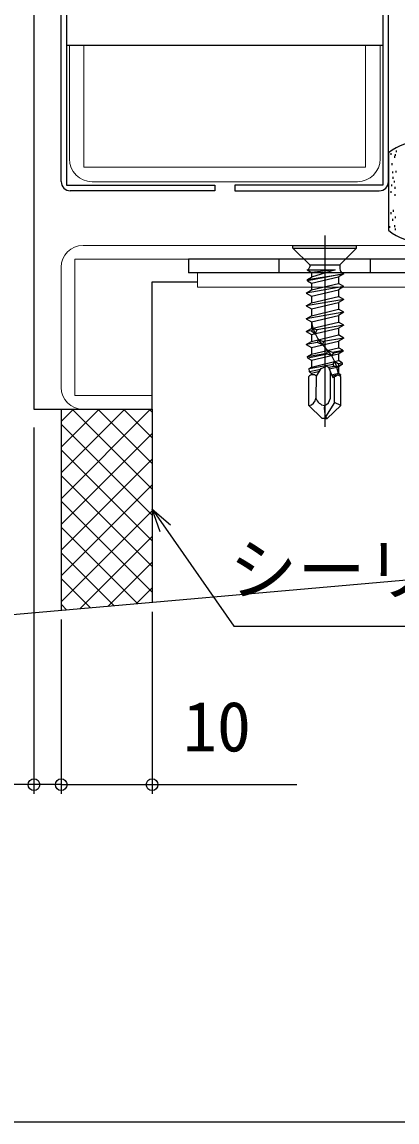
# Model space of a CAD drawing. Units: millimetres, scale not verified. Extents: x -437 to 438, y -281 to 279.
# Drawn here: x -371.1 to -329.8, y -281.2 to -160.4 of the extents above; entities that cross this region are included whole.
import ezdxf
from ezdxf.enums import TextEntityAlignment as Align

# ---------------------------------------------------------------- set-up
doc = ezdxf.new("R2010")
doc.units = ezdxf.units.MM
doc.header["$LTSCALE"] = 2
doc.layers.add('0-2_YKK_11', color=211, linetype='Continuous', lineweight=18)
for name, color, linetype in [('0-4_YKK_12', 2, 'Continuous'), ('0-5_YKK_13', 4, 'Continuous'), ('0-7_YKK_D', 6, 'Continuous'), ('0-8_YKK_ZWAK', 7, 'Continuous'), ('0-9_YSS_K', 3, 'Continuous')]:
    doc.layers.add(name, color=color, linetype=linetype)
doc.styles.add('ＭＳ ゴシック', font='')
doc.styles.get('ＭＳ ゴシック').set_extended_font_data('MS Gothic')

msp = doc.modelspace()

# ---------------------------------------------------------------- linework, layer by layer
at = {"layer": '0-2_YKK_11', "color": 7}
msp.add_line((-363.4, -177.91), (-334.2, -177.91), dxfattribs=at)
at = {"layer": '0-2_YKK_11'}
msp.add_line((-366.8, -187.308), (-366.8, -200.508), dxfattribs=at)
at = {"layer": '0-2_YKK_11', "color": 7}
for points in [[(-333.3, -176.31), (-364.3, -176.31), (-364.3, -162.91), (-365.9, -162.91), (-365.9, -175.41)], [(-331.7, -175.41), (-331.7, -162.91), (-333.3, -162.91), (-333.3, -176.31)]]:
    msp.add_lwpolyline(points, dxfattribs=at)
at = {"layer": '0-2_YKK_11'}
for points in [[(-326.3, -172.908), (-317.8, -172.908), (-317.8, -184.908), (-364.4, -184.908)], [(-364.4, -202.908), (-356.8, -202.908), (-356.8, -201.408), (-365.3, -201.408), (-365.3, -186.408), (-318.7, -186.408)]]:
    msp.add_lwpolyline(points, dxfattribs=at)
at = {"layer": '0-2_YKK_11', "color": 1}
msp.add_lwpolyline([(-351.8, -189.508), (-287.8, -189.508), (-287.8, -187.908), (-351.8, -187.908)], close=True, dxfattribs=at)
at = {"layer": '0-2_YKK_11', "color": 7}
for centre, start, end in [((-363.4, -175.41), 180.00001, 269.99999), ((-334.2, -175.41), 270.00001, 359.99999)]:
    msp.add_arc(centre, 2.5, start, end, dxfattribs=at)
at = {"layer": '0-2_YKK_11'}
for centre, start, end in [((-364.4, -187.308), 90.00001, 179.99999), ((-364.4, -200.508), 180.00001, 269.99999)]:
    msp.add_arc(centre, 2.4, start, end, dxfattribs=at)
at = {"layer": '0-4_YKK_12'}
for p, q in [((-369.8, -41.042), (-369.8, -202.908)), ((-369.8, -202.908), (-356.8, -202.908))]:
    msp.add_line(p, q, dxfattribs=at)
msp.add_lwpolyline([(-356.8, -202.908), (-356.8, -188.908), (-351.8, -188.908)], dxfattribs=at)
at = {"layer": '0-5_YKK_13'}
for p, q in [((-366.8, -177.908), (-366.8, -41.042)), ((-330.8, -177.908), (-330.8, -41.042)), ((-366.2, -162.91), (-331.4, -162.91)), ((-330.8, -174.761), (-330.8, -183.246)), ((-330.504, -174.97), (-330.504, -174.77)), ((-330.106, -175.276), (-330.106, -175.076)), ((-330.003, -175.089), (-330.003, -174.889)), ((-329.895, -174.671), (-329.895, -174.471)), ((-330.392, -176.08), (-330.392, -175.88)), ((-330.32, -176.991), (-330.32, -176.791)), ((-330.266, -177.581), (-330.266, -177.381)), ((-329.927, -176.92), (-329.927, -176.72)), ((-347.7, -178.308), (-347.7, -178.908)), ((-330.409, -178.403), (-330.409, -178.203)), ((-330.123, -178.01), (-330.123, -177.81)), ((-330.07, -178.689), (-330.07, -178.489)), ((-347.7, -178.908), (-331.8, -178.908)), ((-330.481, -179.136), (-330.481, -178.936)), ((-330.07, -179.476), (-330.07, -179.276)), ((-330.231, -181.209), (-330.231, -181.009)), ((-330.499, -181.477), (-330.499, -181.277)), ((-330.302, -182.21), (-330.302, -182.01)), ((-330.016, -181.924), (-330.016, -181.724)), ((-330.647, -182.986), (-330.647, -182.786)), ((-330.098, -182.89), (-330.098, -182.69)), ((-330.015, -183.236), (-330.015, -183.036)), ((-337.8, -183.823), (-337.8, -204.852)), ((-341.3, -184.908), (-334.3, -184.908)), ((-341.3, -185.208), (-341.3, -184.908)), ((-341.3, -185.208), (-334.3, -185.208)), ((-341.3, -185.208), (-339.46, -187.048)), ((-334.3, -185.208), (-336.14, -187.048)), ((-334.3, -185.208), (-334.3, -184.908)), ((-352.8, -186.408), (-352.8, -187.908)), ((-322.8, -186.408), (-352.8, -186.408)), ((-342.8, -187.908), (-342.8, -186.408)), ((-339.46, -187.048), (-336.14, -187.048)), ((-339.46, -187.049), (-339.46, -187.251)), ((-336.14, -187.048), (-336.14, -187.495)), ((-332.8, -186.408), (-332.8, -187.908)), ((-322.8, -187.908), (-352.8, -187.908)), ((-339.731, -187.601), (-339.627, -187.54)), ((-339.731, -187.601), (-339.244, -187.882)), ((-339.691, -188.657), (-339.244, -188.399)), ((-336.652, -187.601), (-339.244, -188.399)), ((-339.244, -187.882), (-339.244, -188.399)), ((-339.244, -189.075), (-336.294, -188.37)), ((-335.709, -188.032), (-336.294, -188.37)), ((-336.294, -188.37), (-336.294, -189.104)), ((-335.709, -188.032), (-335.89, -187.928)), ((-335.709, -189.442), (-339.829, -190.147)), ((-339.691, -188.817), (-339.244, -189.075)), ((-339.244, -189.075), (-339.244, -189.809)), ((-339.244, -189.809), (-336.294, -189.104)), ((-335.709, -189.442), (-336.294, -189.104)), ((-335.709, -189.442), (-336.294, -189.78)), ((-339.829, -190.147), (-339.244, -189.809)), ((-339.829, -190.147), (-339.244, -190.485)), ((-335.709, -190.852), (-339.829, -191.557)), ((-339.244, -190.485), (-336.294, -189.78)), ((-339.244, -190.485), (-339.244, -191.219)), ((-339.244, -191.219), (-336.294, -190.514)), ((-336.294, -189.78), (-336.294, -190.514)), ((-335.709, -190.852), (-336.294, -190.514)), ((-335.709, -190.852), (-336.294, -191.19)), ((-339.829, -191.557), (-339.244, -191.219)), ((-339.829, -191.557), (-339.244, -191.895)), ((-339.244, -191.895), (-336.294, -191.19)), ((-339.244, -191.895), (-339.244, -192.629)), ((-339.244, -192.629), (-336.294, -191.924)), ((-336.294, -191.19), (-336.294, -191.924)), ((-335.709, -192.262), (-336.294, -191.924)), ((-335.709, -192.262), (-339.829, -192.967)), ((-339.829, -192.967), (-339.244, -192.629)), ((-339.829, -192.967), (-339.244, -193.305)), ((-339.244, -193.305), (-336.294, -192.6)), ((-339.244, -193.305), (-339.244, -194.039)), ((-335.709, -192.262), (-336.294, -192.6)), ((-336.294, -192.6), (-336.294, -193.334)), ((-339.829, -194.377), (-339.244, -194.039)), ((-339.274, -194.282), (-339.829, -194.377)), ((-339.829, -194.377), (-339.244, -194.715)), ((-339.244, -194.039), (-336.294, -193.334)), ((-339.244, -194.715), (-336.294, -194.01)), ((-335.709, -193.672), (-338.685, -194.181)), ((-335.709, -193.672), (-336.294, -193.334)), ((-335.709, -193.672), (-336.294, -194.01)), ((-336.294, -194.01), (-336.294, -194.744)), ((-339.829, -195.787), (-339.244, -195.449)), ((-338.607, -195.578), (-339.829, -195.787)), ((-339.244, -194.715), (-339.244, -195.449)), ((-339.244, -195.449), (-336.294, -194.744)), ((-339.244, -196.125), (-336.294, -195.42)), ((-335.709, -195.082), (-337.951, -195.466)), ((-335.709, -195.082), (-336.294, -194.744)), ((-335.709, -195.082), (-336.294, -195.42)), ((-336.294, -195.42), (-336.294, -196.154)), ((-339.829, -195.787), (-339.244, -196.125)), ((-339.691, -197.117), (-339.244, -196.859)), ((-337.486, -196.872), (-339.671, -197.288)), ((-339.244, -196.125), (-339.244, -196.859)), ((-339.244, -196.859), (-336.294, -196.154)), ((-339.244, -197.535), (-336.294, -196.83)), ((-336.943, -196.623), (-335.829, -196.423)), ((-335.829, -196.423), (-336.294, -196.154)), ((-335.817, -196.554), (-336.294, -196.83)), ((-336.294, -196.83), (-336.294, -197.564)), ((-339.671, -197.288), (-339.244, -197.535)), ((-339.244, -197.535), (-339.244, -198.269)), ((-339.244, -198.269), (-336.294, -197.564)), ((-336.337, -197.869), (-335.9, -197.792)), ((-335.9, -197.792), (-336.294, -197.564)), ((-335.897, -198.011), (-336.294, -198.24)), ((-339.524, -198.431), (-339.244, -198.269)), ((-338.266, -198.534), (-339.488, -198.804)), ((-339.488, -198.804), (-339.244, -198.945)), ((-339.244, -198.945), (-338.397, -198.742)), ((-339.244, -198.945), (-339.244, -199.124)), ((-338.754, -199.241), (-338.774, -201.701)), ((-336.782, -198.206), (-337.38, -198.338)), ((-337.32, -198.485), (-336.294, -198.24)), ((-337.182, -201.701), (-337.182, -198.818)), ((-336.294, -198.974), (-337.041, -199.153)), ((-336.482, -199.181), (-336.981, -199.287)), ((-336.048, -199.309), (-336.387, -199.115)), ((-336.082, -199.096), (-336.328, -199.149)), ((-336.294, -198.24), (-336.294, -198.974)), ((-336.082, -199.096), (-336.294, -198.974)), ((-336.082, -199.096), (-336.09, -199.285))]:
    msp.add_line(p, q, dxfattribs=at)
for points in [[(-366.2, -41.042), (-366.2, -178.308), (-349.9, -178.308), (-349.9, -178.908), (-365.8, -178.908)], [(-331.4, -41.042), (-331.4, -178.308), (-347.7, -178.308)], [(-339.731, -187.601), (-336.652, -187.601), (-339.244, -187.882)], [(-339.089, -194.002), (-339.274, -194.282), (-338.853, -194.621)], [(-339.089, -194.002), (-338.685, -194.181), (-338.853, -194.621)], [(-339.671, -197.288), (-339.691, -197.117), (-337.567, -196.735)], [(-335.829, -196.423), (-335.817, -196.554), (-336.851, -196.751)], [(-339.488, -198.804), (-339.524, -198.431), (-336.87, -197.963)], [(-335.9, -197.792), (-335.897, -198.011), (-336.271, -198.093)], [(-337.8, -203.908), (-338.075, -203.908), (-339.553, -202.509), (-339.553, -199.309)], [(-338.727, -199.265), (-338.212, -198.449), (-337.611, -198.17), (-337.396, -198.299), (-337.095, -199.029), (-336.924, -199.415), (-336.602, -199.265), (-336.387, -199.115)], [(-337.8, -203.908), (-337.525, -203.908), (-336.048, -202.509), (-336.048, -199.309)], [(-336.048, -202.509), (-336.739, -202.169), (-336.726, -199.323)], [(-336.739, -202.169), (-337.706, -203.747), (-337.525, -203.908)]]:
    msp.add_lwpolyline(points, dxfattribs=at)
for points in [[(-339.691, -188.817), (-339.691, -188.657), (-335.709, -188.032)], [(-338.489, -195.269), (-337.951, -195.466), (-338.041, -195.837), (-338.607, -195.578)], [(-337.478, -196.437), (-336.943, -196.623), (-336.851, -196.751), (-337.061, -197.013), (-337.486, -196.872), (-337.567, -196.735)], [(-336.709, -197.663), (-336.337, -197.869), (-336.271, -198.093), (-336.469, -198.281), (-336.782, -198.206), (-336.87, -197.963)]]:
    msp.add_lwpolyline(points, close=True, dxfattribs=at)
for centre, radius, start, end in [((-327.3, -179.003), 5.5, 46.65824, 129.51963), ((-365.8, -177.908), 1, 180, 270), ((-331.8, -177.908), 1, 270, 0), ((-327.3, -179.003), 5.5, 230.48035, 313.34175), ((-339.793, -187.251), 0.333, 300.00098, 359.99996), ((-335.64, -187.495), 0.5, 179.99996, 239.99864), ((-334.56, -192.631), 4.732, 188.18813, 226.79131), ((-341.771, -199.985), 5.57, 10.45962, 44.51945), ((-339.119, -199.683), 0.573, 46.90674, 139.24197), ((-339.673, -201.614), 0.903, 277.68862, 354.48735), ((-337.595, -201.279), 1.253, 199.68753, 259.07993), ((-338.245, -201.512), 1.079, 292.49237, 349.91945), ((-335.363, -202.883), 2.497, 171.40106, 200.26382)]:
    msp.add_arc(centre, radius, start, end, dxfattribs=at)
at = {"layer": '0-7_YKK_D'}
for p, q in [((-369.8, -204.908), (-369.8, -245.145)), ((-356.8, -225.145), (-356.8, -245.145)), ((-366.8, -226.02), (-366.8, -245.145)), ((-366.8, -226.02), (-366.8, -245.145)), ((-369.8, -244.145), (-383.247, -244.145)), ((-366.8, -244.145), (-369.8, -244.145)), ((-366.8, -244.145), (-364.25, -244.145))]:
    msp.add_line(p, q, dxfattribs=at)
for points in [[(-355.897, -216.376), (-356.8, -213.896), (-354.778, -215.593)], [(-356.8, -213.896), (-355.337, -215.984), (-347.802, -226.746), (-300.543, -226.746)], [(-366.8, -244.145), (-356.8, -244.145), (-340.875, -244.145)]]:
    msp.add_lwpolyline(points, dxfattribs=at)
for centre in [(-369.8, -244.145), (-366.8, -244.145), (-366.8, -244.145), (-356.8, -244.145)]:
    msp.add_circle(centre, 0.637, dxfattribs=at)
at = {"layer": '0-8_YKK_ZWAK'}
msp.add_lwpolyline([(-436.8, -281.2), (438.2, -281.2), (438.2, 243.8)], dxfattribs=at)
at = {"layer": '0-9_YSS_K'}
for p, q in [((-366.8, -202.908), (-366.8, -225.02)), ((-366.8, -202.908), (-356.8, -202.908)), ((-366.8, -204.25), (-365.458, -202.908)), ((-366.8, -207.079), (-362.629, -202.908)), ((-366.8, -209.907), (-359.801, -202.908)), ((-366.8, -212.736), (-356.972, -202.908)), ((-356.8, -211.703), (-365.595, -202.908)), ((-356.8, -208.875), (-362.767, -202.908)), ((-356.8, -206.047), (-359.939, -202.908)), ((-356.8, -203.218), (-357.11, -202.908)), ((-356.8, -202.908), (-356.8, -224.145)), ((-356.8, -214.532), (-366.8, -204.532)), ((-366.8, -215.564), (-356.8, -205.564)), ((-356.8, -217.36), (-366.8, -207.36)), ((-366.8, -218.392), (-356.8, -208.392)), ((-356.8, -220.189), (-366.8, -210.189)), ((-366.8, -221.221), (-356.8, -211.221)), ((-356.8, -223.017), (-366.8, -213.017)), ((-366.8, -224.049), (-356.8, -214.049)), ((-358.364, -224.282), (-366.8, -215.845)), ((-364.764, -224.842), (-356.8, -216.878)), ((-360.965, -224.509), (-366.8, -218.674)), ((-361.664, -224.571), (-356.8, -219.706)), ((-319.8, -220.908), (-379.8, -226.157)), ((-363.565, -224.737), (-366.8, -221.502)), ((-358.565, -224.299), (-356.8, -222.535)), ((-366.166, -224.964), (-366.8, -224.331))]:
    msp.add_line(p, q, dxfattribs=at)

# ---------------------------------------------------------------- texts
at = {"layer": '0-7_YKK_D', "style": 'ＭＳ ゴシック'}
for s, p in [('シーリング', (-348.313, -224.894)), ('10', (-353.401, -242.145))]:
    msp.add_text(s, height=5.499, dxfattribs=at).set_placement(p, align=Align.BOTTOM_LEFT)

doc.saveas('drawing.dxf')
